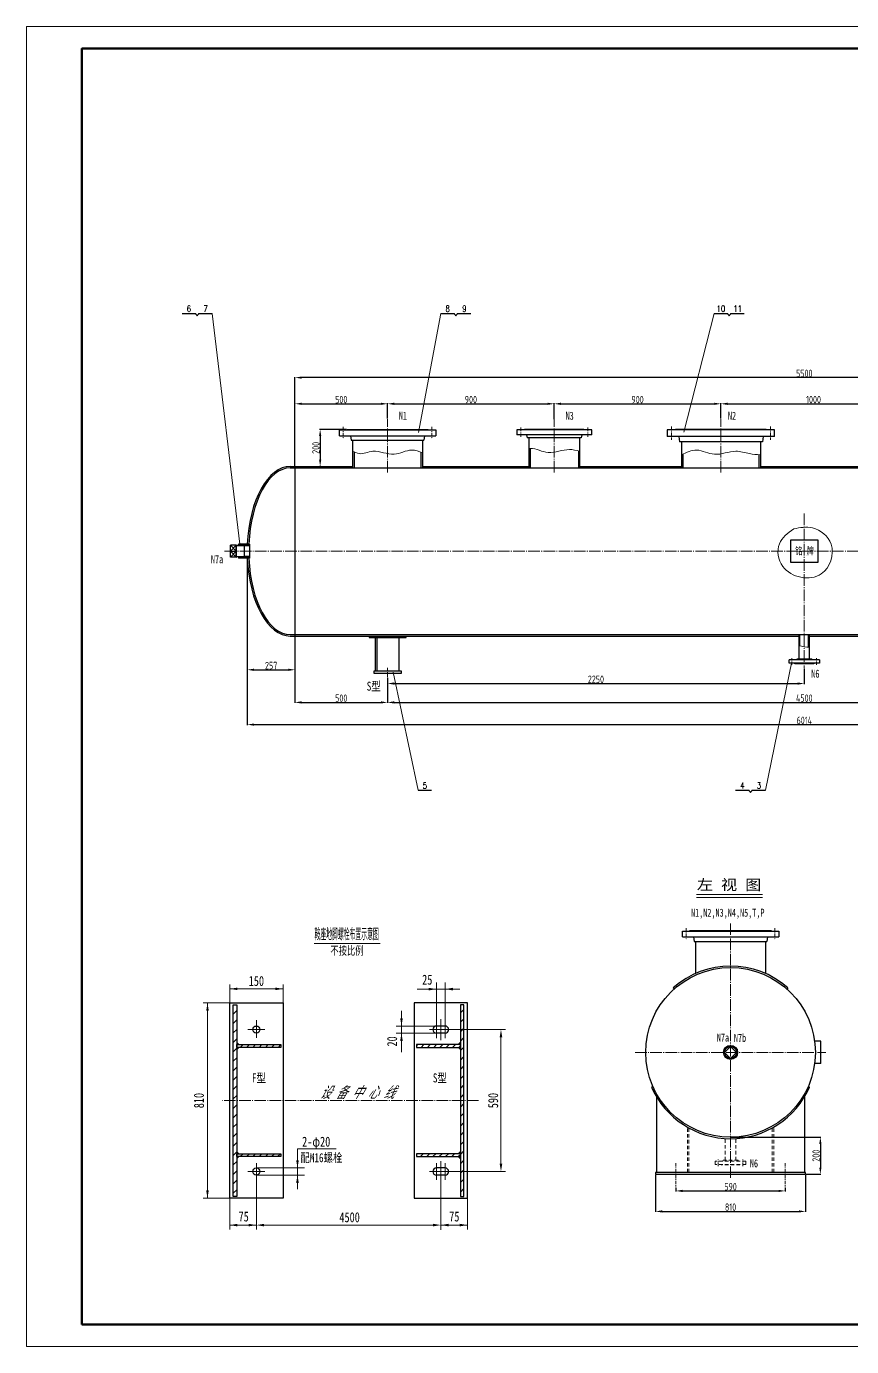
# Model space of a CAD drawing. Extents: x -6371 to 24226, y -8548 to 1396.
# Drawn here: x 14134 to 18590, y -8548 to -1420 of the extents above; entities that cross this region are included whole.
import ezdxf
from ezdxf.enums import TextEntityAlignment as Align

# ---------------------------------------------------------------- set-up
doc = ezdxf.new("R2010")
doc.units = 0
doc.header["$LTSCALE"] = 25
doc.header["$PDMODE"] = 1
for name, pattern in [('XX-L', [1.25, 0.75, -0.5]), ('ZXX-L', [3.28, 2.5, -0.3, 0.18, -0.3]), ('ZXX-S', [1.27, 0.75, -0.2, 0.12, -0.2])]:
    doc.linetypes.add(name, pattern=pattern)
doc.layers.get('Defpoints').update_dxf_attribs({"linetype": 'CONTINUOUS'})
for name, color, linetype, lineweight in [('A 粗实线', 1, 'CONTINUOUS', 25), ('B 细实线', 7, 'CONTINUOUS', 15), ('C 文 字', 2, 'CONTINUOUS', 20), ('D 短中心线', 3, 'ZXX-S', 18), ('E 长中心线', 3, 'ZXX-L', 15), ('G 长虚线', 6, 'XX-L', 15), ('J 标注尺寸', 2, 'CONTINUOUS', 15)]:
    doc.layers.add(name, color=color, linetype=linetype, lineweight=lineweight)
doc.styles.add('HZTXT', font='SIMFANG.TTF', dxfattribs={"width": 0.75})
doc.styles.add('ROMANC', font='romanc', dxfattribs={"width": 0.7, "height": 6})
doc.styles.get("Standard").update_dxf_attribs({"font": 'isocp.shx', "width": 0.707, "bigfont": 'hztxt.shx'})
doc.styles.add('标题中文', font='SIMFANG.TTF', dxfattribs={"width": 0.7})
doc.dimstyles.new('通用标注4.0', dxfattribs={"dimtxt": 40, "dimasz": 36, "dimexe": 3, "dimexo": 3, "dimgap": 3, "dimtad": 1, "dimdec": 0, "dimzin": 0, "dimdsep": 46, "dimtxsty": 'Standard', "dimcen": 3, "dimadec": 0, "dimazin": 0, "dimtfac": 0.375, "dimtdec": 0, "dimtmove": 2, "dimatfit": 3, "dimfxl": 0, "dimtzin": 0, "dimarcsym": 0})

# ---------------------------------------------------------------- blocks, each defined once
blk = doc.blocks.new('*D56')
at = {"layer": 'Defpoints', "color": 0}
for p in [(17641.4, -7687.3), (18231.4, -7687.3), (18231.4, -7707.3)]:
    blk.add_point(p, dxfattribs=at)
at = {"layer": 'J 标注尺寸', "color": 0, "lineweight": -2}
for p, q in [((17641.4, -7690.3), (17641.4, -7710.3)), ((18231.4, -7690.3), (18231.4, -7710.3)), ((17677.4, -7707.3), (18195.4, -7707.3))]:
    blk.add_line(p, q, dxfattribs=at)
at = {"layer": 'J 标注尺寸', "color": 0}
for points in [[(17677.4, -7701.3), (17677.4, -7713.3), (17641.4, -7707.3)], [(18195.4, -7701.3), (18195.4, -7713.3), (18231.4, -7707.3)]]:
    blk.add_solid(points, dxfattribs=at)
at = {"layer": 'J 标注尺寸', "color": 0, "insert": (17936.4, -7684.3), "char_height": 40, "attachment_point": 5}
blk.add_mtext('590', dxfattribs=at)
blk = doc.blocks.new('*D57')
at = {"layer": 'Defpoints', "color": 0}
for p in [(17531.4, -7617.3), (18341.4, -7617.3), (18341.4, -7818)]:
    blk.add_point(p, dxfattribs=at)
at = {"layer": 'J 标注尺寸', "color": 0, "lineweight": -2}
for p, q in [((17531.4, -7620.3), (17531.4, -7821)), ((18341.4, -7620.3), (18341.4, -7821)), ((17567.4, -7818), (18305.4, -7818))]:
    blk.add_line(p, q, dxfattribs=at)
at = {"layer": 'J 标注尺寸', "color": 0}
for points in [[(17567.4, -7812), (17567.4, -7824), (17531.4, -7818)], [(18305.4, -7812), (18305.4, -7824), (18341.4, -7818)]]:
    blk.add_solid(points, dxfattribs=at)
at = {"layer": 'J 标注尺寸', "color": 0, "insert": (17936.4, -7795), "char_height": 40, "attachment_point": 5}
blk.add_mtext('810', dxfattribs=at)
blk = doc.blocks.new('*D58')
at = {"layer": 'Defpoints', "color": 0}
for p in [(17936.4, -7417.3), (18341.4, -7617.3), (18421.4, -7617.3)]:
    blk.add_point(p, dxfattribs=at)
at = {"layer": 'J 标注尺寸', "color": 0, "lineweight": -2}
for p, q in [((17939.4, -7417.3), (18424.4, -7417.3)), ((18421.4, -7453.3), (18421.4, -7581.3)), ((18344.4, -7617.3), (18424.4, -7617.3))]:
    blk.add_line(p, q, dxfattribs=at)
at = {"layer": 'J 标注尺寸', "color": 0}
for points in [[(18415.4, -7453.3), (18427.4, -7453.3), (18421.4, -7417.3)], [(18415.4, -7581.3), (18427.4, -7581.3), (18421.4, -7617.3)]]:
    blk.add_solid(points, dxfattribs=at)
at = {"layer": 'J 标注尺寸', "color": 0, "insert": (18398.4, -7517.3), "char_height": 40, "attachment_point": 5, "rotation": 90}
blk.add_mtext('200', dxfattribs=at)
blk = doc.blocks.new('*D60')
at = {"layer": 'Defpoints', "color": 0}
for p in [(16084.5, -3457.5), (16084.5, -3539.9), (15584.5, -3795.4)]:
    blk.add_point(p, dxfattribs=at)
at = {"layer": 'J 标注尺寸', "color": 0, "lineweight": -2}
for p, q in [((15584.5, -3792.4), (15584.5, -3454.5)), ((15620.5, -3457.5), (16048.5, -3457.5)), ((16084.5, -3536.9), (16084.5, -3454.5))]:
    blk.add_line(p, q, dxfattribs=at)
at = {"layer": 'J 标注尺寸', "color": 0}
for points in [[(15620.5, -3451.5), (15620.5, -3463.5), (15584.5, -3457.5)], [(16048.5, -3451.5), (16048.5, -3463.5), (16084.5, -3457.5)]]:
    blk.add_solid(points, dxfattribs=at)
at = {"layer": 'J 标注尺寸', "color": 0, "insert": (15834.5, -3434.5), "char_height": 40, "attachment_point": 5}
blk.add_mtext('500', dxfattribs=at)
blk = doc.blocks.new('*D61')
at = {"layer": 'Defpoints', "color": 0}
for p in [(16984.5, -3457.5), (16084.5, -3539.9), (16984.5, -3543.5)]:
    blk.add_point(p, dxfattribs=at)
at = {"layer": 'J 标注尺寸', "color": 0, "lineweight": -2}
for p, q in [((16084.5, -3536.9), (16084.5, -3454.5)), ((16120.5, -3457.5), (16948.5, -3457.5)), ((16984.5, -3540.5), (16984.5, -3454.5))]:
    blk.add_line(p, q, dxfattribs=at)
at = {"layer": 'J 标注尺寸', "color": 0}
for points in [[(16120.5, -3451.5), (16120.5, -3463.5), (16084.5, -3457.5)], [(16948.5, -3451.5), (16948.5, -3463.5), (16984.5, -3457.5)]]:
    blk.add_solid(points, dxfattribs=at)
at = {"layer": 'J 标注尺寸', "color": 0, "insert": (16534.5, -3434.5), "char_height": 40, "attachment_point": 5}
blk.add_mtext('900', dxfattribs=at)
blk = doc.blocks.new('*D62')
at = {"layer": 'Defpoints', "color": 0}
for p in [(17884.5, -3457.5), (16984.5, -3543.5), (17884.5, -3539.9)]:
    blk.add_point(p, dxfattribs=at)
at = {"layer": 'J 标注尺寸', "color": 0, "lineweight": -2}
for p, q in [((16984.5, -3540.5), (16984.5, -3454.5)), ((17020.5, -3457.5), (17848.5, -3457.5)), ((17884.5, -3536.9), (17884.5, -3454.5))]:
    blk.add_line(p, q, dxfattribs=at)
at = {"layer": 'J 标注尺寸', "color": 0}
for points in [[(17020.5, -3451.5), (17020.5, -3463.5), (16984.5, -3457.5)], [(17848.5, -3451.5), (17848.5, -3463.5), (17884.5, -3457.5)]]:
    blk.add_solid(points, dxfattribs=at)
at = {"layer": 'J 标注尺寸', "color": 0, "insert": (17434.5, -3434.5), "char_height": 40, "attachment_point": 5}
blk.add_mtext('900', dxfattribs=at)
blk = doc.blocks.new('*D63')
at = {"layer": 'Defpoints', "color": 0}
for p in [(18884.5, -3457.5), (17884.5, -3539.9), (18884.5, -3539.9)]:
    blk.add_point(p, dxfattribs=at)
at = {"layer": 'J 标注尺寸', "color": 0, "lineweight": -2}
for p, q in [((17884.5, -3536.9), (17884.5, -3454.5)), ((17920.5, -3457.5), (18848.5, -3457.5)), ((18884.5, -3536.9), (18884.5, -3454.5))]:
    blk.add_line(p, q, dxfattribs=at)
at = {"layer": 'J 标注尺寸', "color": 0}
for points in [[(17920.5, -3451.5), (17920.5, -3463.5), (17884.5, -3457.5)], [(18848.5, -3451.5), (18848.5, -3463.5), (18884.5, -3457.5)]]:
    blk.add_solid(points, dxfattribs=at)
at = {"layer": 'J 标注尺寸', "color": 0, "insert": (18384.5, -3434.5), "char_height": 40, "attachment_point": 5}
blk.add_mtext('1000', dxfattribs=at)
blk = doc.blocks.new('*D67')
at = {"layer": 'Defpoints', "color": 0}
for p in [(15584.5, -3316.2), (15584.5, -3795.4), (21084.5, -3795.4)]:
    blk.add_point(p, dxfattribs=at)
at = {"layer": 'J 标注尺寸', "color": 0, "lineweight": -2}
for p, q in [((15584.5, -3792.4), (15584.5, -3313.2)), ((21048.5, -3316.2), (15620.5, -3316.2)), ((21084.5, -3792.4), (21084.5, -3313.2))]:
    blk.add_line(p, q, dxfattribs=at)
at = {"layer": 'J 标注尺寸', "color": 0}
for points in [[(15620.5, -3310.2), (15620.5, -3322.2), (15584.5, -3316.2)], [(21048.5, -3310.2), (21048.5, -3322.2), (21084.5, -3316.2)]]:
    blk.add_solid(points, dxfattribs=at)
at = {"layer": 'J 标注尺寸', "color": 0, "insert": (18334.5, -3293.2), "char_height": 40, "attachment_point": 5}
blk.add_mtext('5500', dxfattribs=at)
blk = doc.blocks.new('*D68')
at = {"layer": 'Defpoints', "color": 0}
for p in [(15584.5, -4711.4), (16084.5, -4934.3), (16084.5, -5069.8)]:
    blk.add_point(p, dxfattribs=at)
at = {"layer": 'J 标注尺寸', "color": 0, "lineweight": -2}
for p, q in [((15584.5, -4714.4), (15584.5, -5072.8)), ((16084.5, -4937.3), (16084.5, -5072.8)), ((15620.5, -5069.8), (16048.5, -5069.8))]:
    blk.add_line(p, q, dxfattribs=at)
at = {"layer": 'J 标注尺寸', "color": 0}
for points in [[(15620.5, -5063.8), (15620.5, -5075.8), (15584.5, -5069.8)], [(16048.5, -5063.8), (16048.5, -5075.8), (16084.5, -5069.8)]]:
    blk.add_solid(points, dxfattribs=at)
at = {"layer": 'J 标注尺寸', "color": 0, "insert": (15834.5, -5046.8), "char_height": 40, "attachment_point": 5}
blk.add_mtext('500', dxfattribs=at)
blk = doc.blocks.new('*D69')
at = {"layer": 'Defpoints', "color": 0}
for p in [(16084.5, -4934.3), (20584.5, -4934.3), (20584.5, -5069.8)]:
    blk.add_point(p, dxfattribs=at)
at = {"layer": 'J 标注尺寸', "color": 0, "lineweight": -2}
for p, q in [((16084.5, -4937.3), (16084.5, -5072.8)), ((20584.5, -4937.3), (20584.5, -5072.8)), ((16120.5, -5069.8), (20548.5, -5069.8))]:
    blk.add_line(p, q, dxfattribs=at)
at = {"layer": 'J 标注尺寸', "color": 0}
for points in [[(16120.5, -5063.8), (16120.5, -5075.8), (16084.5, -5069.8)], [(20548.5, -5063.8), (20548.5, -5075.8), (20584.5, -5069.8)]]:
    blk.add_solid(points, dxfattribs=at)
at = {"layer": 'J 标注尺寸', "color": 0, "insert": (18334.5, -5046.8), "char_height": 40, "attachment_point": 5}
blk.add_mtext('4500', dxfattribs=at)
blk = doc.blocks.new('*D70')
at = {"layer": 'Defpoints', "color": 0}
for p in [(18334.5, -4883.7), (16084.5, -4934.3), (18334.5, -4967.9)]:
    blk.add_point(p, dxfattribs=at)
at = {"layer": 'J 标注尺寸', "color": 0, "lineweight": -2}
for p, q in [((18334.5, -4886.7), (18334.5, -4970.9)), ((16084.5, -4937.3), (16084.5, -4970.9)), ((16120.5, -4967.9), (18298.5, -4967.9))]:
    blk.add_line(p, q, dxfattribs=at)
at = {"layer": 'J 标注尺寸', "color": 0}
for points in [[(16120.5, -4961.9), (16120.5, -4973.9), (16084.5, -4967.9)], [(18298.5, -4961.9), (18298.5, -4973.9), (18334.5, -4967.9)]]:
    blk.add_solid(points, dxfattribs=at)
at = {"layer": 'J 标注尺寸', "color": 0, "insert": (17209.5, -4944.9), "char_height": 40, "attachment_point": 5}
blk.add_mtext('2250', dxfattribs=at)
blk = doc.blocks.new('*D71')
at = {"layer": 'Defpoints', "color": 0}
for p in [(15865.5, -3595.4), (15720.5, -3795.4), (15727.7, -3795.4)]:
    blk.add_point(p, dxfattribs=at)
at = {"layer": 'J 标注尺寸', "color": 0, "lineweight": -2}
for p, q in [((15862.5, -3595.4), (15717.5, -3595.4)), ((15720.5, -3631.4), (15720.5, -3759.4)), ((15724.7, -3795.4), (15717.5, -3795.4))]:
    blk.add_line(p, q, dxfattribs=at)
at = {"layer": 'J 标注尺寸', "color": 0}
for points in [[(15714.5, -3631.4), (15726.5, -3631.4), (15720.5, -3595.4)], [(15714.5, -3759.4), (15726.5, -3759.4), (15720.5, -3795.4)]]:
    blk.add_solid(points, dxfattribs=at)
at = {"layer": 'J 标注尺寸', "color": 0, "insert": (15697.5, -3695.4), "char_height": 40, "attachment_point": 5, "rotation": 90}
blk.add_mtext('200', dxfattribs=at)
blk = doc.blocks.new('*D75')
at = {"layer": 'Defpoints', "color": 0}
for p in [(15327.3, -4291.4), (15584.5, -4711.4), (15584.5, -4893.6)]:
    blk.add_point(p, dxfattribs=at)
at = {"layer": 'J 标注尺寸', "color": 0, "lineweight": -2}
for p, q in [((15327.3, -4294.4), (15327.3, -4896.6)), ((15584.5, -4714.4), (15584.5, -4896.6)), ((15363.3, -4893.6), (15548.5, -4893.6))]:
    blk.add_line(p, q, dxfattribs=at)
at = {"layer": 'J 标注尺寸', "color": 0}
for points in [[(15363.3, -4887.6), (15363.3, -4899.6), (15327.3, -4893.6)], [(15548.5, -4887.6), (15548.5, -4899.6), (15584.5, -4893.6)]]:
    blk.add_solid(points, dxfattribs=at)
at = {"layer": 'J 标注尺寸', "color": 0, "insert": (15455.9, -4870.6), "char_height": 40, "attachment_point": 5}
blk.add_mtext('257', dxfattribs=at)
blk = doc.blocks.new('*D76')
at = {"layer": 'Defpoints', "color": 0}
for p in [(15327.3, -4291.4), (21341.7, -4291.4), (21341.7, -5189.7)]:
    blk.add_point(p, dxfattribs=at)
at = {"layer": 'J 标注尺寸', "color": 0, "lineweight": -2}
for p, q in [((15327.3, -4294.4), (15327.3, -5192.7)), ((21341.7, -4294.4), (21341.7, -5192.7)), ((15363.3, -5189.7), (21305.7, -5189.7))]:
    blk.add_line(p, q, dxfattribs=at)
at = {"layer": 'J 标注尺寸', "color": 0}
for points in [[(15363.3, -5183.7), (15363.3, -5195.7), (15327.3, -5189.7)], [(21305.7, -5183.7), (21305.7, -5195.7), (21341.7, -5189.7)]]:
    blk.add_solid(points, dxfattribs=at)
at = {"layer": 'J 标注尺寸', "color": 0, "insert": (18334.5, -5166.7), "char_height": 40, "attachment_point": 5}
blk.add_mtext('6014', dxfattribs=at)

msp = doc.modelspace()

# ---------------------------------------------------------------- hatches: boundary and pattern name
at = {"layer": 'B 细实线'}
h = msp.add_hatch(dxfattribs=at)
h.set_pattern_fill('ANSI31', color=256, style=0)
h.set_pattern_definition([(45, (-17670.6327, -4928.4902), (-2.24506403, 2.24506403), [])])
h.paths.add_polyline_path([(15339.6, -4215.4), (15279.6, -4215.4), (15279.6, -4223.4), (15308.1, -4223.4), (15339.6, -4223.4)])
h.paths.add_polyline_path([(15339.6, -4223.4), (15308.1, -4223.4), (15309.6, -4224.9), (15339.6, -4224.9)])
h.paths.add_polyline_path([(15339.6, -4281.9), (15309.6, -4281.9), (15308.1, -4283.4), (15339.6, -4283.4)])
h.paths.add_polyline_path([(15339.6, -4283.4), (15308.1, -4283.4), (15279.6, -4283.4), (15279.6, -4291.4), (15339.6, -4291.4)])

# ---------------------------------------------------------------- linework, layer by layer
at = {"layer": 'A 粗实线'}
for p, q in [((14974.7, -2969.3), (15047, -2969.3)), ((15065.2, -2969.3), (15137.4, -2969.3)), ((16371.9, -2969.3), (16444.1, -2969.3)), ((16462.4, -2969.3), (16534.6, -2969.3)), ((17847.5, -2969.3), (17919.7, -2969.3)), ((17937.9, -2969.3), (18010.1, -2969.3)), ((15824.5, -3630.4), (15824.5, -3598.4)), ((15824.5, -3598.4), (16344.5, -3598.4)), ((15824.5, -3630.4), (16344.5, -3630.4)), ((15865.5, -3598.4), (15865.5, -3595.4)), ((15865.5, -3595.4), (16303.5, -3595.4)), ((15884.5, -3630.4), (15887.7, -3654.4)), ((16284.5, -3630.4), (16281.2, -3654.4)), ((16303.5, -3595.4), (16303.5, -3598.4)), ((16344.5, -3598.4), (16344.5, -3630.4)), ((17187, -3598.4), (16782, -3598.4)), ((16782, -3598.4), (16782, -3624.4)), ((17187, -3624.4), (16782, -3624.4)), ((17144.5, -3595.4), (16824.5, -3595.4)), ((16824.5, -3595.4), (16824.5, -3598.4)), ((16835.5, -3624.4), (16838.5, -3641.4)), ((17133.5, -3624.4), (17130.5, -3641.4)), ((17144.5, -3598.4), (17144.5, -3595.4)), ((17187, -3624.4), (17187, -3598.4)), ((18174.5, -3598.4), (17594.5, -3598.4)), ((17594.5, -3598.4), (17594.5, -3634.4)), ((18174.5, -3634.4), (17594.5, -3634.4)), ((18129.5, -3595.4), (17639.5, -3595.4)), ((17639.5, -3595.4), (17639.5, -3598.4)), ((17656.5, -3634.4), (17660.2, -3662.4)), ((18112.5, -3634.4), (18108.7, -3662.4)), ((18129.5, -3598.4), (18129.5, -3595.4)), ((18174.5, -3634.4), (18174.5, -3598.4)), ((15887.7, -3654.4), (16281.2, -3654.4)), ((15896, -3654.4), (15896, -3803.4)), ((16273, -3654.4), (16273, -3803.4)), ((17130.5, -3641.4), (16838.5, -3641.4)), ((16848, -3641.4), (16848, -3803.4)), ((16854, -3698), (16854, -3803.4)), ((17121, -3641.4), (17121, -3803.4)), ((18108.7, -3662.4), (17660.2, -3662.4)), ((17671.5, -3662.4), (17671.5, -3803.4)), ((18097.5, -3662.4), (18097.5, -3803.4)), ((15904, -3717.2), (15904, -3803.4)), ((16265, -3718.6), (16265, -3803.4)), ((17115, -3711.4), (17115, -3803.4)), ((17679.5, -3729.1), (17679.5, -3803.4)), ((18089.5, -3732.3), (18089.5, -3803.4)), ((15559.5, -3795.4), (15896, -3795.4)), ((15559.5, -3803.4), (20720.5, -3803.4)), ((15584.5, -3795.4), (15584.5, -4711.4)), ((16273, -3795.4), (16848, -3795.4)), ((17121, -3795.4), (17671.5, -3795.4)), ((18097.5, -3795.4), (18748, -3795.4)), ((15266.6, -4220.9), (15236.6, -4253.4)), ((15266.6, -4253.4), (15236.6, -4220.9)), ((15266.6, -4220.9), (15236.6, -4220.9)), ((15236.6, -4285.9), (15236.6, -4220.9)), ((15266.6, -4253.4), (15236.6, -4285.9)), ((15236.6, -4253.4), (15266.6, -4285.9)), ((15236.6, -4253.4), (15266.6, -4253.4)), ((15266.6, -4220.9), (15269.6, -4220.9)), ((15266.6, -4285.9), (15266.6, -4220.9)), ((15269.6, -4285.9), (15269.6, -4220.9)), ((15308.1, -4223.4), (15269.6, -4223.4)), ((15279.6, -4215.4), (15279.6, -4223.4)), ((15339.6, -4215.4), (15279.6, -4215.4)), ((15309.6, -4224.9), (15308.1, -4223.4)), ((15309.6, -4224.9), (15309.6, -4281.9)), ((15339.6, -4224.9), (15309.6, -4224.9)), ((15339.6, -4215.4), (15339.6, -4291.4)), ((15266.6, -4285.9), (15236.6, -4285.9)), ((15266.6, -4285.9), (15269.6, -4285.9)), ((15308.1, -4283.4), (15269.6, -4283.4)), ((15279.6, -4283.4), (15279.6, -4291.4)), ((15339.6, -4291.4), (15279.6, -4291.4)), ((15309.6, -4281.9), (15308.1, -4283.4)), ((15339.6, -4281.9), (15309.6, -4281.9)), ((15559.5, -4703.4), (21109.5, -4703.4)), ((18306, -4835.4), (18306, -4703.4)), ((18311, -4764.8), (18311, -4703.4)), ((18358, -4771.7), (18358, -4703.4)), ((18363, -4835.4), (18363, -4703.4)), ((15559.5, -4711.4), (18306, -4711.4)), ((15984.5, -4711.4), (15984.5, -4719.4)), ((15984.5, -4719.4), (16184.5, -4719.4)), ((16019.5, -4901.4), (16019.5, -4719.4)), ((16027.5, -4901.4), (16027.5, -4719.4)), ((16147.5, -4901.4), (16147.5, -4719.4)), ((16184.5, -4719.4), (16184.5, -4711.4)), ((18363, -4711.4), (21109.5, -4711.4)), ((18252, -4858.4), (18252, -4840.4)), ((18417, -4840.4), (18252, -4840.4)), ((18292.5, -4840.4), (18293.7, -4835.4)), ((18375.2, -4835.4), (18293.7, -4835.4)), ((18376.5, -4840.4), (18375.2, -4835.4)), ((18417, -4840.4), (18417, -4858.4)), ((16009.5, -4901.4), (16009.5, -4911.4)), ((16159.5, -4901.4), (16009.5, -4901.4)), ((16009.5, -4911.4), (16159.5, -4911.4)), ((16159.5, -4911.4), (16159.5, -4901.4)), ((18417, -4858.4), (18252, -4858.4)), ((18283.5, -4861.4), (18283.5, -4858.4)), ((18385.5, -4861.4), (18283.5, -4861.4)), ((18385.5, -4858.4), (18385.5, -4861.4)), ((16249.2, -5543.9), (16321.4, -5543.9)), ((17962.9, -5543.9), (18035.1, -5543.9)), ((18053.3, -5543.9), (18125.5, -5543.9)), ((17676.4, -6336.3), (17676.4, -6304.3)), ((17676.4, -6304.3), (18196.4, -6304.3)), ((17676.4, -6336.3), (18196.4, -6336.3)), ((17717.4, -6304.3), (17717.4, -6301.3)), ((17717.4, -6301.3), (18155.4, -6301.3)), ((17736.4, -6336.3), (17739.7, -6360.3)), ((18136.4, -6336.3), (18133.2, -6360.3)), ((18155.4, -6301.3), (18155.4, -6304.3)), ((18196.4, -6304.3), (18196.4, -6336.3)), ((17739.7, -6360.3), (18133.2, -6360.3)), ((17747.9, -6360.3), (17747.9, -6533.1)), ((18124.9, -6360.3), (18124.9, -6533.1)), ((17626.4, -6611.3), (17631.8, -6617.3)), ((18246.4, -6611.3), (18241.1, -6617.3)), ((16395.1, -6817), (16348.6, -6817)), ((16395.1, -6855.4), (16348.6, -6855.4)), ((18424.4, -6899.3), (18390.5, -6899.3)), ((18424.4, -7019.3), (18424.4, -6899.3)), ((16477.5, -6916.9), (16240.4, -6916.9)), ((16240.4, -6916.9), (16240.4, -6932.2)), ((16240.4, -6932.2), (16477.5, -6932.2)), ((16477.5, -6932.2), (16477.5, -6916.9)), ((18424.4, -7019.3), (18390.5, -7019.3)), ((17517.1, -7143.3), (17509.7, -7146.5)), ((17532.9, -7192.3), (17536.4, -7190.2)), ((17536.4, -7190.2), (17536.4, -7607.3)), ((18340, -7192.3), (18336.4, -7190.2)), ((18336.4, -7190.2), (18336.4, -7607.3)), ((18355.8, -7143.3), (18363.1, -7146.5)), ((16477.5, -7506.7), (16477.5, -7522.1)), ((16395.1, -7583.5), (16348.6, -7583.5)), ((16395.1, -7621.9), (16348.6, -7621.9)), ((17531.4, -7607.3), (17531.4, -7617.3)), ((18341.4, -7607.3), (17531.4, -7607.3)), ((17531.4, -7617.3), (18341.4, -7617.3)), ((18341.4, -7617.3), (18341.4, -7607.3))]:
    msp.add_line(p, q, dxfattribs=at)
at = {"layer": 'A 粗实线', "color": 5, "lineweight": 60}
msp.add_lwpolyline([(14434.4, -8427.9), (24106.4, -8427.9), (24106.4, -1539.9), (14434.4, -1539.9)], close=True, dxfattribs=at)
at = {"layer": 'A 粗实线'}
for points in [[(18259.5, -4313.4), (18409.5, -4313.4), (18409.5, -4193.4), (18259.5, -4193.4)], [(15232.2, -7746.7), (15232.2, -6692.2), (15520.2, -6692.2), (15520.2, -7746.7)], [(16515.9, -7746.7), (16515.9, -6692.2), (16227.9, -6692.2), (16227.9, -7746.7)], [(15251.4, -7737.1), (15251.4, -6701.8), (15270.6, -6701.8), (15270.6, -7737.1)], [(16496.7, -7737.1), (16496.7, -6701.8), (16477.5, -6701.8), (16477.5, -7737.1)], [(15270.6, -6932.2), (15270.6, -6916.9), (15508, -6916.9), (15508, -6932.2)], [(17936.4, -6926.8), (17903.9, -6959.3), (17936.4, -6991.8), (17968.9, -6959.3)], [(15270.6, -7522.1), (15270.6, -7506.7), (15508.2, -7506.7), (15508.2, -7522.1)], [(16477.5, -7522.1), (16477.5, -7506.7), (16240.2, -7506.7), (16240.2, -7522.1)]]:
    msp.add_lwpolyline(points, close=True, dxfattribs=at)
for centre, radius in [((17936.4, -6959.3), 458), ((15376.2, -6836.2), 19.2), ((17936.4, -6959.3), 38), ((17936.4, -6959.3), 32.5), ((15376.2, -7602.7), 19.2)]:
    msp.add_circle(centre, radius, dxfattribs=at)
for centre, radius, start, end in [((17936.4, -6959.3), 466, 48.29956, 131.70044), ((16348.6, -6836.2), 19.2, 90, 270), ((16395.1, -6836.2), 19.2, 270, 90), ((17936.4, -6959.3), 466, 203.69702, 336.30298), ((16348.6, -7602.7), 19.2, 90, 270), ((16395.1, -7602.7), 19.2, 270, 90)]:
    msp.add_arc(centre, radius, start, end, dxfattribs=at)
for major_axis, ratio, start_param, end_param in [((0, -458), 0.508734, 3.141593, 4.629324), ((0, -450), 0.5, 3.141593, 4.627844), ((0, -458), 0.508734, 4.795454, 6.283185), ((0, -450), 0.5, 4.796934, 6.283185)]:
    msp.add_ellipse((15559.5, -4253.4), major_axis=major_axis, ratio=ratio, start_param=start_param, end_param=end_param, dxfattribs=at)
for points in [[(15584.5, -3803.4), (15578.9, -3795.4), (15590.1, -3795.4)], [(15584.5, -4703.4), (15578.9, -4711.4), (15590.1, -4711.4)], [(15270.6, -6916.9), (15286.2, -6916.9), (15270.6, -6901.3)], [(16477.5, -6916.9), (16461.9, -6916.9), (16477.5, -6901.3)], [(15270.6, -6932.2), (15286.2, -6932.2), (15270.6, -6947.8)], [(16477.5, -6932.2), (16461.9, -6932.2), (16477.5, -6947.8)], [(15270.6, -7506.7), (15286.2, -7506.7), (15270.6, -7491.1)], [(15270.6, -7522.1), (15286.2, -7522.1), (15270.6, -7537.7)], [(16477.5, -7506.7), (16461.9, -7506.7), (16477.5, -7491.1)], [(16477.5, -7522.1), (16461.9, -7522.1), (16477.5, -7537.7)]]:
    msp.add_solid(points, dxfattribs=at)
at = {"layer": 'B 细实线'}
for p, q in [((15047, -2969.3), (15056.1, -2982.1)), ((15065.2, -2969.3), (15056.1, -2982.1)), ((15286, -4215.4), (15137.4, -2969.3)), ((16251.8, -3612.9), (16371.9, -2969.3)), ((16444.1, -2969.3), (16453.2, -2982.1)), ((16462.4, -2969.3), (16453.2, -2982.1)), ((17684.2, -3611), (17847.5, -2969.3)), ((17919.7, -2969.3), (17928.8, -2982.1)), ((17937.9, -2969.3), (17928.8, -2982.1)), ((15309.6, -4224.9), (15269.6, -4224.9)), ((15339.6, -4223.4), (15308.1, -4223.4)), ((15309.6, -4281.9), (15269.6, -4281.9)), ((15339.6, -4283.4), (15308.1, -4283.4)), ((16115.2, -4906.4), (16249.2, -5543.9)), ((18267.7, -4849.4), (18125.5, -5543.9)), ((18035.1, -5543.9), (18044.2, -5556.7)), ((18053.3, -5543.9), (18044.2, -5556.7)), ((17753.2, -6106.8), (18109.8, -6106.8)), ((17753.2, -6122.4), (18109.8, -6122.4)), ((15688, -6371.8), (16044.7, -6371.8)), ((15232.2, -6692.2), (15232.2, -6592.4)), ((15232.2, -6616.4), (15520.2, -6616.4)), ((15520.2, -6692.2), (15520.2, -6592.4)), ((16244.4, -6617.8), (16474.9, -6617.8)), ((16348.6, -6881.9), (16348.6, -6581.8)), ((16395.1, -6881.9), (16395.1, -6581.8)), ((15232.2, -6692.2), (15088.2, -6692.2)), ((15112.2, -7746.7), (15112.2, -6692.2)), ((15270.6, -6733.4), (15251.4, -6752.6)), ((16159.7, -6957.5), (16159.7, -6735.5)), ((16496.7, -6727), (16477.5, -6746.2)), ((15251.4, -6803.5), (15270.6, -6784.3)), ((15270.6, -6835.3), (15251.4, -6854.5)), ((15329.4, -6836.2), (15421.3, -6836.2)), ((15376.2, -6881.2), (15376.2, -6785.6)), ((16371.9, -6817), (16130.9, -6817)), ((16310.2, -6836.2), (16433.5, -6836.2)), ((16371.9, -6893.4), (16371.9, -6779.9)), ((16434.2, -6836.2), (16720.8, -6836.2)), ((16477.5, -6797.1), (16496.7, -6777.9)), ((16496.7, -6828.8), (16477.5, -6848)), ((15251.4, -6905.4), (15270.6, -6886.2)), ((16371.9, -6855.4), (16130.9, -6855.4)), ((16477.5, -6898.9), (16496.7, -6879.7)), ((16696.8, -6878.2), (16696.8, -7560.7)), ((15270.6, -6937.1), (15251.4, -6956.3)), ((15304.4, -6916.9), (15289, -6932.2)), ((15322.9, -6932.2), (15338.3, -6916.9)), ((15372.2, -6916.9), (15356.9, -6932.2)), ((15390.8, -6932.2), (15406.2, -6916.9)), ((15440.1, -6916.9), (15424.8, -6932.2)), ((15458.7, -6932.2), (15474, -6916.9)), ((15493.2, -6932.2), (15508.6, -6916.9)), ((16248.2, -6916.9), (16240.4, -6924.7)), ((16281, -6916.9), (16265.6, -6932.2)), ((16299.5, -6932.2), (16314.9, -6916.9)), ((16348.8, -6916.9), (16333.5, -6932.2)), ((16367.4, -6932.2), (16382.8, -6916.9)), ((16416.7, -6916.9), (16401.3, -6932.2)), ((16435.3, -6932.2), (16450.6, -6916.9)), ((16477.5, -6924), (16469.2, -6932.2)), ((16496.7, -6930.7), (16477.5, -6949.9)), ((16477.5, -7000.8), (16496.7, -6981.6)), ((15251.4, -7007.2), (15270.6, -6988)), ((15270.6, -7038.9), (15251.4, -7058.1)), ((16496.7, -7032.5), (16477.5, -7051.7)), ((15251.4, -7109.1), (15270.6, -7089.9)), ((16477.5, -7102.6), (16496.7, -7083.4)), ((15270.6, -7140.8), (15251.4, -7160)), ((15251.4, -7210.9), (15270.6, -7191.7)), ((16496.7, -7134.3), (16477.5, -7153.5)), ((16477.5, -7204.5), (16496.7, -7185.3)), ((15270.6, -7242.6), (15251.4, -7261.8)), ((16496.7, -7236.2), (16477.5, -7255.4)), ((15251.4, -7312.7), (15270.6, -7293.5)), ((16477.5, -7306.3), (16496.7, -7287.1)), ((16496.7, -7338), (16477.5, -7357.2)), ((15270.6, -7344.5), (15251.4, -7363.7)), ((15251.4, -7414.6), (15270.6, -7395.4)), ((16477.5, -7408.1), (16496.7, -7388.9)), ((15270.6, -7446.3), (15251.4, -7465.5)), ((15598.1, -7480.6), (15807.6, -7480.6)), ((15598.1, -7480.6), (15598.1, -7697.7)), ((16496.7, -7439.9), (16477.5, -7459.1)), ((15251.4, -7516.4), (15270.6, -7497.2)), ((15270.6, -7548.1), (15251.4, -7567.3)), ((15304.3, -7506.7), (15289, -7522.1)), ((15322.9, -7522.1), (15338.3, -7506.7)), ((15372.2, -7506.7), (15356.8, -7522.1)), ((15390.8, -7522.1), (15406.1, -7506.7)), ((15440.1, -7506.7), (15424.7, -7522.1)), ((15458.6, -7522.1), (15474, -7506.7)), ((15491, -7522.1), (15506.4, -7506.7)), ((16240.2, -7511.1), (16244.5, -7506.7)), ((16261.7, -7522.1), (16277.1, -7506.7)), ((16311, -7506.7), (16295.7, -7522.1)), ((16329.6, -7522.1), (16345, -7506.7)), ((16378.9, -7506.7), (16363.5, -7522.1)), ((16371.9, -7647.6), (16371.9, -7545.9)), ((16397.5, -7522.1), (16412.8, -7506.7)), ((16446.8, -7506.7), (16431.4, -7522.1)), ((16465.4, -7522.1), (16477.5, -7510)), ((16477.5, -7510), (16496.7, -7490.8)), ((16496.7, -7541.7), (16477.5, -7560.9)), ((15251.4, -7618.3), (15270.6, -7599.1)), ((15329.4, -7602.7), (15421.3, -7602.7)), ((15376.2, -7557.8), (15376.2, -7653.4)), ((15376.2, -7583.5), (15636.8, -7583.5)), ((15376.2, -7602.7), (15376.2, -7835.8)), ((15376.2, -7621.9), (15636.8, -7621.9)), ((16310.2, -7602.7), (16433.5, -7602.7)), ((16348.6, -7647.6), (16348.6, -7557.9)), ((16371.9, -7557.9), (16371.9, -7915.9)), ((16395.1, -7647.6), (16395.1, -7557.9)), ((16434.2, -7602.7), (16720.8, -7602.7)), ((16477.5, -7611.8), (16496.7, -7592.6)), ((15270.6, -7650), (15251.4, -7669.2)), ((16496.7, -7643.5), (16477.5, -7662.7)), ((16477.5, -7713.7), (16496.7, -7694.4)), ((15232.2, -7746.7), (15088.2, -7746.7)), ((15232.2, -7746.7), (15232.2, -7915.9)), ((15251.4, -7720.1), (15270.6, -7700.9)), ((16515.9, -7746.7), (16515.9, -7915.9)), ((15376.2, -7836.5), (15376.2, -7915.9)), ((15376.2, -7891.9), (15232.2, -7891.9)), ((15418.2, -7891.9), (16329.9, -7891.9)), ((16371.9, -7891.9), (16515.9, -7891.9)), ((16371.9, -7916.7), (16371.9, -7915.9))]:
    msp.add_line(p, q, dxfattribs=at)
msp.add_lwpolyline([(14134.4, -8547.9), (24226.4, -8547.9), (24226.4, -1419.9), (14134.4, -1419.9)], close=True, dxfattribs=at)
msp.add_open_spline([(17121, -3712.7), (17102.9, -3708.6), (17046.7, -3695.2), (16957, -3740), (16884.7, -3697.3), (16850.7, -3698), (16848, -3698.2)], degree=3, knots=[79.4655, 79.4655, 79.4655, 79.4655, 134.574242, 251.122012, 348.859884, 357.307719, 357.307719, 357.307719, 357.307719], dxfattribs=at)
for points in [[(15896, -3713.1), (15930.5, -3726.4), (16004.6, -3713.8), (16120.1, -3729.9), (16215.2, -3707.5), (16273, -3721.5)], [(18097.5, -3732.9), (18038.5, -3726.4), (17964.3, -3713.8), (17848.9, -3729.9), (17753.8, -3707.5), (17671.5, -3732.9)], [(18277.3, -4132.8), (18200.2, -4213.5), (18218.1, -4335.4), (18426.5, -4376), (18479, -4216), (18379.6, -4127.4), (18277.3, -4132.8)]]:
    msp.add_spline(points, degree=3, dxfattribs=at)
msp.add_open_spline([(18306, -4763.6), (18325, -4768), (18344.1, -4772.4), (18363, -4771.6)], degree=3, dxfattribs=at)
for points in [[(15274.2, -6609.4), (15274.2, -6623.4), (15232.2, -6616.4)], [(15478.2, -6609.4), (15478.2, -6623.4), (15520.2, -6616.4)], [(16306.6, -6610.8), (16306.6, -6624.8), (16348.6, -6617.8)], [(16437.1, -6610.8), (16437.1, -6624.8), (16395.1, -6617.8)], [(15119.2, -6734.2), (15105.2, -6734.2), (15112.2, -6692.2)], [(16152.7, -6775), (16166.7, -6775), (16159.7, -6817)], [(16689.8, -6878.2), (16703.8, -6878.2), (16696.8, -6836.2)], [(16166.7, -6897.4), (16152.7, -6897.4), (16159.7, -6855.4)], [(15591.1, -7541.5), (15605.1, -7541.5), (15598.1, -7583.5)], [(15605.1, -7663.9), (15591.1, -7663.9), (15598.1, -7621.9)], [(16689.8, -7560.7), (16703.8, -7560.7), (16696.8, -7602.7)], [(15105.2, -7704.7), (15119.2, -7704.7), (15112.2, -7746.7)], [(15274.2, -7898.9), (15274.2, -7884.9), (15232.2, -7891.9)], [(15334.2, -7898.9), (15334.2, -7884.9), (15376.2, -7891.9)], [(15418.2, -7884.9), (15418.2, -7898.9), (15376.2, -7891.9)], [(16329.9, -7884.9), (16329.9, -7898.9), (16371.9, -7891.9)], [(16413.9, -7898.9), (16413.9, -7884.9), (16371.9, -7891.9)], [(16473.9, -7898.9), (16473.9, -7884.9), (16515.9, -7891.9)]]:
    msp.add_solid(points, dxfattribs=at)
at = {"layer": 'D 短中心线'}
for p, q in [((15845, -3582.4), (15845, -3646.4)), ((16324, -3582.4), (16324, -3646.4)), ((16803.2, -3585.4), (16803.2, -3637.4)), ((17165.7, -3585.4), (17165.7, -3637.4)), ((17617, -3580.4), (17617, -3652.4)), ((18152, -3580.4), (18152, -3652.4)), ((18267.7, -4867.4), (18267.7, -4831.4)), ((18401.2, -4867.4), (18401.2, -4831.4)), ((16084.5, -4882.4), (16084.5, -4934.3)), ((17696.9, -6288.3), (17696.9, -6352.3)), ((18175.9, -6288.3), (18175.9, -6352.3)), ((17869.7, -7573.3), (17869.7, -7537.3)), ((18003.2, -7573.3), (18003.2, -7537.3)), ((17641.4, -7557.3), (17641.4, -7687.3)), ((18231.4, -7557.3), (18231.4, -7687.3))]:
    msp.add_line(p, q, dxfattribs=at)
at = {"layer": 'E 长中心线'}
for p, q in [((16084.5, -3828.7), (16084.5, -3539.9)), ((16984.5, -3828.7), (16984.5, -3539.9)), ((17884.5, -3828.7), (17884.5, -3539.9)), ((18334.5, -4050.1), (18334.5, -4883.7)), ((15204.5, -4253.4), (19173.4, -4253.4)), ((17936.4, -7637.3), (17936.4, -6262.3)), ((17421.2, -6959.3), (18451.7, -6959.3)), ((16575.9, -7219.5), (15190.8, -7219.5))]:
    msp.add_line(p, q, dxfattribs=at)
at = {"layer": 'G 长虚线'}
for p, q in [((17703.4, -7607.3), (17703.4, -7362.8)), ((17711.4, -7607.3), (17711.4, -7367.3)), ((18161.4, -7607.3), (18161.4, -7367.3)), ((18169.4, -7607.3), (18169.4, -7362.8)), ((17907.9, -7541.3), (17907.9, -7416.4)), ((17964.9, -7541.3), (17964.9, -7416.4)), ((17853.9, -7564.3), (17853.9, -7546.3)), ((18018.9, -7546.3), (17853.9, -7546.3)), ((17894.4, -7546.3), (17895.7, -7541.3)), ((17977.2, -7541.3), (17895.7, -7541.3)), ((17978.4, -7546.3), (17977.2, -7541.3)), ((18018.9, -7546.3), (18018.9, -7564.3)), ((18018.9, -7564.3), (17853.9, -7564.3)), ((17885.4, -7567.3), (17885.4, -7564.3)), ((17987.4, -7567.3), (17885.4, -7567.3)), ((17987.4, -7564.3), (17987.4, -7567.3))]:
    msp.add_line(p, q, dxfattribs=at)

# ---------------------------------------------------------------- texts
at = {"layer": 'C 文 字'}
for s, height, style, width, p in [('6', 33.9, 'ROMANC', 0.8, (15011.6, -2943.9)), ('7', 33.9, 'ROMANC', 0.8, (15102.1, -2943.9)), ('8', 33.9, 'ROMANC', 0.8, (16408.8, -2943.9)), ('9', 33.9, 'ROMANC', 0.8, (16499.2, -2943.9)), ('10', 33.87, 'ROMANC', 0.8, (17884.4, -2943.9)), ('11', 33.87, 'ROMANC', 0.8, (17974.8, -2943.9)), ('5', 33.9, 'ROMANC', 0.8, (16286.1, -5518.5)), ('4', 33.9, 'ROMANC', 0.8, (17999.8, -5518.5)), ('3', 33.9, 'ROMANC', 0.8, (18090.2, -5518.5)), ('不按比例', 45.61, 'HZTXT', 0.7, (15865.2, -6408.5)), ('4500', 54, 'HZTXT', 0.75, (15879.6, -7849.9))]:
    msp.add_text(s, height=height, dxfattribs=dict(at, style=style, width=width)).set_placement(p, align=Align.MIDDLE)
at = {"layer": 'C 文 字', "style": 'HZTXT', "width": 0.75}
for s, p in [('S型', (16047.8, -5006.3)), ('F型', (15427.9, -7121.6)), ('S型', (16404.8, -7121.6)), ('配M16螺栓', (15840.9, -7552.2))]:
    msp.add_text(s, height=48.6, dxfattribs=at).set_placement(p, align=Align.RIGHT)
at = {"layer": 'C 文 字', "style": 'HZTXT'}
for s, height, width, p, p2 in [('左 视 图', 57.13, 1.097746, (17755, -6082.7), (18102.1, -6082.7)), ('鞍座地脚螺栓布置示意图', 57.132, 0.39918, (15689.9, -6347.7), (16037, -6347.7))]:
    msp.add_text(s, height=height, dxfattribs=dict(at, width=width)).set_placement(p, p2, align=Align.FIT)
at = {"layer": 'C 文 字', "style": 'HZTXT', "width": 0.75}
for s, p in [('150', (15376.2, -6600.6)), ('25', (16298.8, -6593.8)), ('2-φ20', (15699.2, -7468.3)), ('75', (15307.7, -7872.4)), ('75', (16445, -7872.4))]:
    msp.add_text(s, height=54, dxfattribs=at).set_placement(p, align=Align.CENTER)
for s, p in [('20', (16135.7, -6900.1)), ('810', (15092.6, -7219.5))]:
    msp.add_text(s, height=54, rotation=90, dxfattribs=at).set_placement(p, align=Align.CENTER)
at = {"layer": 'C 文 字', "style": 'HZTXT', "oblique": 30, "width": 0.7}
msp.add_text('设 备 中 心 线', height=60, dxfattribs=at).set_placement((15718.9, -7174.5), align=Align.MIDDLE_LEFT)
at = {"layer": 'C 文 字', "style": 'HZTXT', "width": 0.75}
msp.add_text('590', height=54, rotation=90, dxfattribs=at).set_placement((16654.8, -7219.5), align=Align.MIDDLE)
at = {"layer": 'C 文 字', "char_height": 43.2, "width": 691.2, "attachment_point": 1, "style": 'HZTXT'}
for s, insert in [('N1', (16145.5, -3500.3)), ('N3', (17045.8, -3500.3)), ('N2', (17922.4, -3500.3)), ('N7a', (15130.7, -4275.2)), ('N6', (18372.1, -4893)), ('N1,N2,N3,N4,N5,T,P', (17723, -6183.7)), ('N7a', (17862.2, -6857.7)), ('N7b', (17954.6, -6859.3)), ('N6', (18040.7, -7537))]:
    msp.add_mtext(s, dxfattribs=dict(at, insert=insert))
at = {"layer": 'J 标注尺寸', "style": '标题中文', "width": 0.7}
msp.add_text('铭 牌', height=39.98, dxfattribs=at).set_placement((18285.5, -4271.6))

# ---------------------------------------------------------------- dimensions: what is measured, and where the dimension line sits
at = {"layer": 'J 标注尺寸'}
for base, p1, p2, picture, middle in [((15584.5, -3316.2), (21084.5, -3795.4), (15584.5, -3795.4), '*D67', (18334.5, -3293.2)), ((16084.5, -3457.5), (15584.5, -3795.4), (16084.5, -3539.9), '*D60', (15834.5, -3434.5)), ((16984.5, -3457.5), (16084.5, -3539.9), (16984.5, -3543.5), '*D61', (16534.5, -3434.5)), ((17884.5, -3457.5), (16984.5, -3543.5), (17884.5, -3539.9), '*D62', (17434.5, -3434.5)), ((18884.5, -3457.5), (17884.5, -3539.9), (18884.5, -3539.9), '*D63', (18384.5, -3434.5)), ((15584.5, -4893.6), (15327.3, -4291.4), (15584.5, -4711.4), '*D75', (15455.9, -4870.6)), ((21341.7, -5189.7), (15327.3, -4291.4), (21341.7, -4291.4), '*D76', (18334.5, -5166.7)), ((16084.5, -5069.8), (15584.5, -4711.4), (16084.5, -4934.3), '*D68', (15834.5, -5046.8)), ((18334.5, -4967.9), (16084.5, -4934.3), (18334.5, -4883.7), '*D70', (17209.5, -4944.9)), ((20584.5, -5069.8), (16084.5, -4934.3), (20584.5, -4934.3), '*D69', (18334.5, -5046.8))]:
    dim = msp.add_linear_dim(base=base, p1=p1, p2=p2, dimstyle='通用标注4.0', dxfattribs=at)
    dim.commit()
    dim.dimension.update_dxf_attribs({"geometry": picture, "text_midpoint": middle})
dim = msp.add_linear_dim(base=(15720.5, -3795.4), p1=(15865.5, -3595.4), p2=(15727.7, -3795.4), angle=90, dimstyle='通用标注4.0', dxfattribs=at)
dim.commit()
dim.dimension.update_dxf_attribs({"geometry": '*D71', "text_midpoint": (15697.5, -3695.4)})
dim = msp.add_linear_dim(base=(18421.4, -7617.3), p1=(17936.4, -7417.3), p2=(18341.4, -7617.3), angle=90, text='200', dimstyle='通用标注4.0', dxfattribs=at)
dim.commit()
dim.dimension.update_dxf_attribs({"geometry": '*D58', "text_midpoint": (18398.4, -7517.3)})
for base, p1, p2, text, picture, middle in [((18341.4, -7818), (17531.4, -7617.3), (18341.4, -7617.3), '810', '*D57', (17936.4, -7795)), ((18231.4, -7707.3), (17641.4, -7687.3), (18231.4, -7687.3), '590', '*D56', (17936.4, -7684.3))]:
    dim = msp.add_linear_dim(base=base, p1=p1, p2=p2, text=text, dimstyle='通用标注4.0', dxfattribs=at)
    dim.commit()
    dim.dimension.update_dxf_attribs({"geometry": picture, "text_midpoint": middle})

doc.saveas('drawing.dxf')
